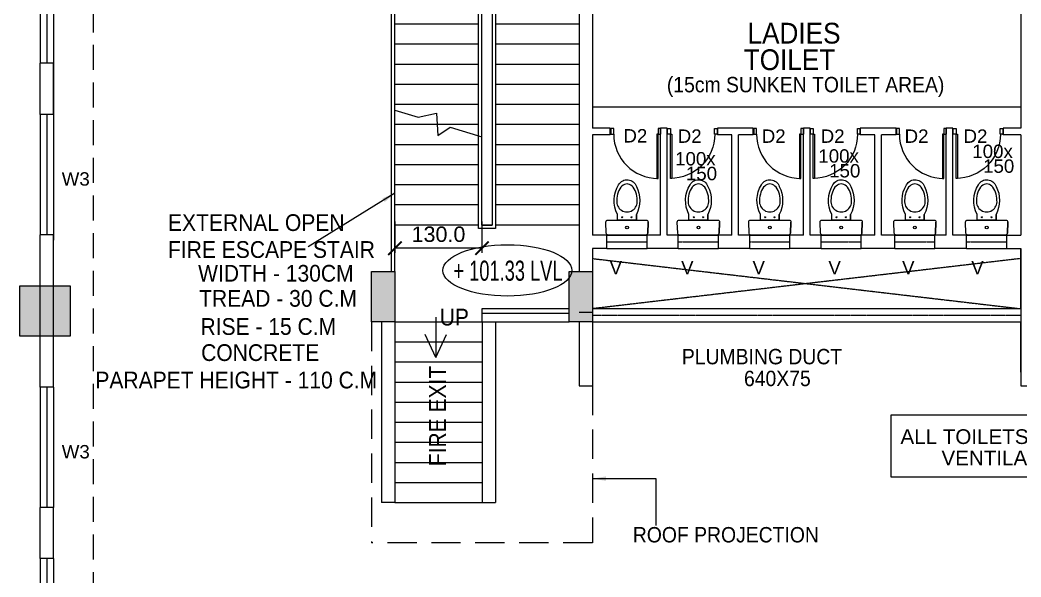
# Model space of a CAD drawing. Extents: x 53439 to 79867, y -144071 to -73305.
# Drawn here: x 61822 to 63317, y -127634 to -126802 of the extents above; entities that cross this region are included whole.
import ezdxf
from ezdxf.enums import TextEntityAlignment as Align

# ---------------------------------------------------------------- set-up
doc = ezdxf.new("R2010")
doc.units = 0
doc.header["$LTSCALE"] = 0.1
doc.header["$MEASUREMENT"] = 0
doc.header["$PDMODE"] = 35
doc.header["$PDSIZE"] = -0.8
doc.linetypes.add('HIDDEN', pattern=[0.375, 0.25, -0.125])
doc.layers.get('0').update_dxf_attribs({"linetype": 'CONTINUOUS'})
doc.layers.get('DEFPOINTS').update_dxf_attribs({"linetype": 'CONTINUOUS'})
for name, color, linetype in [('DOOR', 30, 'CONTINUOUS'), ('ESELEVATION', 7, 'CONTINUOUS'), ('HAT', 253, 'CONTINUOUS'), ('LAYER4', 130, 'CONTINUOUS'), ('STAIR', 142, 'CONTINUOUS'), ('TEXT', 7, 'CONTINUOUS'), ('TEXT-3', 130, 'CONTINUOUS'), ('THIN_HA', 253, 'CONTINUOUS'), ('WALL', 6, 'CONTINUOUS'), ('WIN', 102, 'CONTINUOUS')]:
    doc.layers.add(name, color=color, linetype=linetype)
doc.styles.add('1MM', font='arial.ttf')
doc.styles.add('DIM', font='arial.ttf', dxfattribs={"width": 0.7, "height": 1})
doc.styles.add('DUTCH', font='arial.ttf')
doc.dimstyles.new('KRI', dxfattribs={"dimtxt": 23, "dimasz": 20, "dimexe": 7, "dimexo": 0, "dimgap": 9, "dimtad": 1, "dimdec": 1, "dimzin": 1, "dimtxsty": '1MM', "dimblk": 'ARCHTICK', "dimcen": 0.5, "dimclrd": 252, "dimclre": 252, "dimclrt": 7, "dimaunit": 1, "dimadec": 8, "dimazin": 3, "dimtfac": 1, "dimtdec": 1, "dimtmove": 0, "dimatfit": 3})

# ---------------------------------------------------------------- blocks, each defined once
blk = doc.blocks.new('_ARCHTICK')
at = {"layer": 'WALL', "color": 0, "const_width": 0.15}
blk.add_lwpolyline([(-0.5, -0.5), (0.5, 0.5)], dxfattribs=at)
blk = doc.blocks.new('*D91')
at = {"layer": 'DEFPOINTS', "color": 0, "linetype": 'CONTINUOUS', "ltscale": 0.1}
for p in [(62382.3, -127102.8, 0), (62512.3, -127102.8, 0), (62382.3, -127142.9)]:
    blk.add_point(p, dxfattribs=at)
at = {"layer": 'STAIR', "color": 252, "linetype": 'CONTINUOUS', "ltscale": 0.1}
for p, q in [((62382.3, -127102.8), (62382.3, -127149.9)), ((62512.3, -127102.8), (62512.3, -127149.9)), ((62512.3, -127142.9), (62382.3, -127142.9))]:
    blk.add_line(p, q, dxfattribs=at)
at = {"layer": 'STAIR', "color": 252, "linetype": 'CONTINUOUS', "ltscale": 0.1, "xscale": 20, "yscale": 20, "zscale": 20, "rotation": 180}
blk.add_blockref('_ARCHTICK', (62382.3, -127142.9), dxfattribs=at)
at = {"layer": 'STAIR', "color": 252, "linetype": 'CONTINUOUS', "ltscale": 0.1, "xscale": 20, "yscale": 20, "zscale": 20}
blk.add_blockref('_ARCHTICK', (62512.3, -127142.9), dxfattribs=at)
at = {"layer": 'STAIR', "color": 7, "linetype": 'CONTINUOUS', "ltscale": 0.1, "insert": (62447.3, -127122.1), "char_height": 23, "attachment_point": 5, "style": '1MM'}
blk.add_mtext('130.0', dxfattribs=at)
blk = doc.blocks.new('WC1')
at = {"layer": 'DOOR'}
for p, q in [((-29.3, -7.5), (-29.8, -22.7)), ((24.3, -5), (-26.8, -5))]:
    blk.add_line(p, q, dxfattribs=at)
for points in [[(26.8, -7.5), (27.3, -22.7, -0.423393), (24.7, -25.4), (-27.3, -25.4, -0.423393), (-29.8, -22.7), (-29.3, -7.5, -0.405093), (-26.8, -5), (24.3, -5, -0.405093), (26.8, -7.5, -0.407682)], [(11.5, -25.4), (11.5, -33, -0.265683), (10, -73.3, -0.649464), (-14.1, -70.9, -0.243179), (-14, -33), (-14, -25.4), (11.5, -25.4)], [(12.6, -52, 1.119632), (-15.2, -52, 17.71796)]]:
    blk.add_lwpolyline(points, format="xyb", dxfattribs=at)
blk.add_lwpolyline([(-14, -25.4), (-14, -33)], dxfattribs=at)
for centre, radius in [((-1.3, -15.2), 1.91), ((-7.6, -29.2), 0.636), ((5.1, -29.2), 0.636)]:
    blk.add_circle(centre, radius, dxfattribs=at)
blk.add_arc((-26.8, -7.5), 2.54, 90, 178.2101, dxfattribs=at)
blk.add_ellipse((-1.3, -52), major_axis=(0, -22.4), ratio=0.622298, start_param=4.712389, end_param=7.853982, dxfattribs=at)
blk = doc.blocks.new('A$C764D24B9')
at = {"layer": 'DOOR'}
for points in [[(0.056, 0.111), (0.083, 0.111), (0.083, 1), (0.056, 1)], [(0, 0), (0.056, 0), (0.056, 0.111), (0, 0.111)], [(0.944, 0), (1, 0), (1, 0.111), (0.944, 0.111)]]:
    blk.add_lwpolyline(points, close=True, dxfattribs=at)
blk.add_arc((0.056, 0.111), 0.889, 0, 90, dxfattribs=at)
blk = doc.blocks.new('HHRH')
at = {"layer": 'THIN_HA', "linetype": 'CONTINUOUS', "ltscale": 0.1}
blk.add_hatch(color=2, dxfattribs=at).paths.add_polyline_path([(-6923.03, -1177.102), (-6922.28, -1177.102), (-6922.28, -1177.852), (-6923.03, -1177.852)])
at = {"layer": 'THIN_HA', "color": 2, "linetype": 'CONTINUOUS', "ltscale": 0.1}
blk.add_lwpolyline([(-6923.03, -1177.102), (-6922.28, -1177.102), (-6922.28, -1177.852), (-6923.03, -1177.852)], close=True, dxfattribs=at)

msp = doc.modelspace()

# ---------------------------------------------------------------- hatches: boundary and pattern name
at = {"layer": 'THIN_HA', "linetype": 'CONTINUOUS', "ltscale": 0.1}
for points in [[(62347.31, -127177.78), (62382.31, -127177.78), (62382.31, -127252.78), (62347.31, -127252.78)], [(62642.31, -127177.78), (62677.31, -127177.78), (62677.31, -127252.78), (62642.31, -127252.78)]]:
    msp.add_hatch(color=2, dxfattribs=at).paths.add_polyline_path(points)

# ---------------------------------------------------------------- linework, layer by layer
at = {"layer": 'DOOR', "linetype": 'HIDDEN', "ltscale": 1500}
msp.add_line((61932.31, -128226.62), (61932.31, -125948.28), dxfattribs=at)
at = {"layer": 'DOOR', "linetype": 'CONTINUOUS', "ltscale": 0.1}
for p, q in [((62377.31, -127177.78), (62377.31, -126558.28)), ((62382.31, -127177.78), (62382.31, -126558.28)), ((62507.31, -127113.28), (62507.22, -126713.28)), ((62532.27, -126713.28), (62532.27, -127113.28)), ((62512.31, -127108.28), (62512.22, -126718.28)), ((62532.27, -127113.28), (62507.31, -127113.28)), ((62512.31, -127108.28), (62527.31, -127108.28)), ((62512.37, -127108.28, 0), (62527.37, -127108.28, 0)), ((62512.37, -127232.78), (62642.31, -127232.78)), ((62512.37, -127239.78), (62512.37, -127232.78)), ((62512.37, -127239.78), (62642.31, -127239.78))]:
    msp.add_line(p, q, dxfattribs=at)
for points in [[(62512.27, -126718.28), (62527.27, -126718.28), (62527.27, -127108.28)], [(62527.27, -127108.28), (62512.31, -127108.28)], [(62527.27, -127108.28), (62512.31, -127108.28)]]:
    msp.add_lwpolyline(points, dxfattribs=at)
at = {"layer": 'HAT', "color": 5, "linetype": 'CONTINUOUS', "ltscale": 0.1}
for p, q in [((62362.31, -127252.78), (62362.31, -127522.78)), ((62382.31, -127252.78), (62512.37, -127252.78)), ((62382.31, -127252.78), (62382.31, -127522.78)), ((62512.37, -127252.78, 0), (62512.37, -127522.78, 0)), ((62532.37, -127252.78, 0), (62532.37, -127522.78, 0)), ((62382.31, -127282.78), (62512.37, -127282.78)), ((62382.31, -127312.78), (62512.37, -127312.78)), ((62382.31, -127342.78), (62512.37, -127342.78)), ((62382.31, -127372.78), (62512.37, -127372.78)), ((62382.31, -127402.78), (62512.37, -127402.78)), ((62382.31, -127432.78), (62512.37, -127432.78)), ((62382.31, -127462.78), (62512.37, -127462.78)), ((62382.31, -127492.78), (62512.37, -127492.78)), ((62382.31, -127522.78), (62362.31, -127522.78)), ((62382.31, -127522.78), (62512.37, -127522.78)), ((62512.37, -127522.78), (62532.37, -127522.78, 0))]:
    msp.add_line(p, q, dxfattribs=at)
at = {"layer": 'HAT', "linetype": 'CONTINUOUS', "ltscale": 0.1}
msp.add_ellipse((62550.29, -127176.04, -10.81), major_axis=(96.26, 0), ratio=0.3987736, dxfattribs=at)
at = {"layer": 'LAYER4', "color": 1, "linetype": 'HIDDEN', "ltscale": 35}
for p, q in [((62677.31, -127158.28), (63317.31, -127233.28)), ((63317.31, -127158.28), (62677.31, -127233.28)), ((62677.31, -127158.28), (63317.31, -127233.28)), ((63317.31, -127158.28), (62677.31, -127233.28))]:
    msp.add_line(p, q, dxfattribs=at)
at = {"layer": 'LAYER4', "color": 1, "linetype": 'HIDDEN', "ltscale": 1750}
for p, q in [((62347.31, -127252.78), (62347.31, -127582.78)), ((62677.31, -127348.28), (62677.31, -127582.78)), ((62677.31, -127582.78), (62347.31, -127582.78, 0))]:
    msp.add_line(p, q, dxfattribs=at)
at = {"layer": 'LAYER4', "linetype": 'CONTINUOUS', "ltscale": 0.1}
msp.add_lwpolyline([(63123.48, -127391.7), (63700.2, -127391.7), (63700.2, -127485.04), (63123.48, -127485.04)], close=True, dxfattribs=at)
at = {"layer": 'STAIR', "linetype": 'CONTINUOUS', "ltscale": 0.1}
for p, q in [((62382.31, -126936.58), (62417.03, -126947.27)), ((62417.03, -126947.27), (62444.43, -126941.08)), ((62444.43, -126941.08), (62446.43, -126974.58)), ((62446.43, -126974.58), (62464.78, -126961.96)), ((62464.78, -126961.96), (62512.28, -126976.58))]:
    msp.add_line(p, q, dxfattribs=at)
for points in [[(62507.24, -126808.28), (62382.31, -126808.28)], [(62507.24, -126808.28), (62382.37, -126808.28)], [(62527.27, -126808.28), (62527.27, -126808.28)], [(62657.31, -126808.28), (62532.27, -126808.28)], [(62657.27, -126808.28), (62532.27, -126808.28)], [(62507.25, -126838.28), (62382.31, -126838.28)], [(62507.25, -126838.28), (62382.37, -126838.28)], [(62527.27, -126838.28), (62527.27, -126838.28)], [(62657.31, -126838.28), (62532.27, -126838.28)], [(62657.27, -126838.28), (62532.27, -126838.28)], [(62507.25, -126868.28), (62382.31, -126868.28)], [(62507.25, -126868.28), (62382.37, -126868.28)], [(62527.27, -126868.28), (62527.27, -126868.28)], [(62657.31, -126868.28), (62532.27, -126868.28)], [(62657.27, -126868.28), (62532.27, -126868.28)], [(62507.26, -126898.28), (62382.31, -126898.28)], [(62507.26, -126898.28), (62382.37, -126898.28)], [(62527.27, -126898.28), (62527.27, -126898.28)], [(62657.31, -126898.28), (62532.27, -126898.28)], [(62657.27, -126898.28), (62532.27, -126898.28)], [(62507.27, -126928.28), (62382.31, -126928.28)], [(62507.27, -126928.28), (62382.37, -126928.28)], [(62527.27, -126928.28), (62527.27, -126928.28)], [(62657.31, -126928.28), (62532.27, -126928.28)], [(62657.27, -126928.28), (62532.27, -126928.28)], [(62507.28, -126958.28), (62382.31, -126958.28)], [(62507.28, -126958.28), (62382.37, -126958.28)], [(62527.27, -126958.28), (62527.27, -126958.28)], [(62657.31, -126958.28), (62532.27, -126958.28)], [(62657.27, -126958.28), (62532.27, -126958.28)], [(62507.28, -126988.28), (62382.31, -126988.28)], [(62507.28, -126988.28), (62382.37, -126988.28)], [(62512.31, -126988.28), (62512.28, -126988.28)], [(62512.37, -126988.28), (62512.28, -126988.28)], [(62527.27, -126988.28), (62527.27, -126988.28)], [(62657.31, -126988.28), (62532.27, -126988.28)], [(62657.27, -126988.28), (62532.27, -126988.28)], [(62507.29, -127018.28), (62382.31, -127018.28)], [(62507.29, -127018.28), (62382.37, -127018.28)], [(62512.31, -127018.28), (62512.29, -127018.28)], [(62512.37, -127018.28), (62512.29, -127018.28)], [(62527.27, -127018.28), (62527.27, -127018.28)], [(62657.31, -127018.28), (62532.27, -127018.28)], [(62657.27, -127018.28), (62532.27, -127018.28)], [(62507.3, -127048.28), (62382.31, -127048.28)], [(62507.3, -127048.28), (62382.37, -127048.28)], [(62512.31, -127048.28), (62512.3, -127048.28)], [(62512.37, -127048.28), (62512.3, -127048.28)], [(62527.27, -127048.28), (62527.27, -127048.28)], [(62657.31, -127048.28), (62532.27, -127048.28)], [(62657.27, -127048.28), (62532.27, -127048.28)], [(62507.31, -127078.28), (62382.31, -127078.28)], [(62507.31, -127078.28), (62382.37, -127078.28)], [(62512.31, -127078.28), (62512.31, -127078.28)], [(62512.37, -127078.28), (62512.31, -127078.28)], [(62657.31, -127078.28), (62532.27, -127078.28)], [(62507.31, -127108.28), (62382.31, -127108.28)], [(62507.31, -127108.28), (62382.37, -127108.28)], [(62657.31, -127108.28), (62532.27, -127108.28)], [(62657.37, -127108.28), (62532.27, -127108.28)]]:
    msp.add_lwpolyline(points, dxfattribs=at)
at = {"layer": 'THIN_HA', "color": 2, "linetype": 'CONTINUOUS', "ltscale": 0.1, "elevation": 0}
for points in [[(62347.31, -127177.78), (62382.31, -127177.78), (62382.31, -127252.78), (62347.31, -127252.78)], [(62642.31, -127177.78), (62677.31, -127177.78), (62677.31, -127252.78), (62642.31, -127252.78)]]:
    msp.add_lwpolyline(points, close=True, dxfattribs=at)
at = {"layer": 'WALL', "linetype": 'CONTINUOUS', "ltscale": 0.1}
for p, q in [((62657.31, -126483.28), (62657.31, -127178.28)), ((62677.31, -126738.28), (62677.31, -126888.28)), ((63317.31, -126738.28), (63317.31, -126963.28)), ((61852.31, -126942.87), (61852.31, -126866.62)), ((61852.31, -126942.87, 0), (61852.31, -126866.62, 0)), ((61852.31, -126942.87, 0), (61852.31, -126866.62, 0)), ((61872.31, -126866.62, 0), (61852.31, -126866.62, 0)), ((61872.31, -126942.87), (61872.31, -126866.62)), ((61872.31, -126866.62), (61872.31, -126942.87)), ((61872.31, -126866.62), (61872.31, -126942.87)), ((61872.31, -126942.87), (61872.31, -126866.62)), ((61872.31, -126942.87, 0), (61872.31, -126866.62, 0)), ((61872.31, -126942.87, 0), (61872.31, -126866.62, 0)), ((62677.31, -126883.28), (62677.31, -126963.28)), ((62677.31, -126883.28), (62677.31, -126963.28)), ((62677.31, -126883.28), (62677.31, -126963.28)), ((61872.31, -126942.87, 0), (61852.31, -126942.87, 0)), ((62703.98, -126963.28), (62677.31, -126963.28)), ((62788.98, -126963.28), (62778.98, -126963.28)), ((62917.31, -126963.28), (62863.98, -126963.28)), ((63002.31, -126963.28), (62992.31, -126963.28)), ((63130.65, -126963.28), (63077.31, -126963.28)), ((63130.65, -126963.28), (63107.31, -126963.28)), ((63215.65, -126963.28), (63205.65, -126963.28)), ((63317.31, -126963.28), (63290.65, -126963.28)), ((63317.31, -126963.28), (63290.65, -126963.28)), ((62677.31, -126973.28), (62677.31, -127123.28)), ((62677.31, -126973.28), (62677.31, -127123.28)), ((62677.31, -126973.28), (62677.31, -127123.28)), ((62703.98, -126973.28), (62677.31, -126973.28)), ((62677.31, -126973.28), (62677.31, -127123.28)), ((62703.98, -126973.28), (62677.31, -126973.28)), ((62885.65, -126973.28), (62863.98, -126973.28)), ((62885.65, -126973.28), (62863.98, -126973.28)), ((62917.31, -126973.28), (62895.65, -126973.28)), ((62917.31, -126973.28), (62895.65, -126973.28)), ((63098.98, -126973.28), (63077.31, -126973.28)), ((63098.98, -126973.28), (63077.31, -126973.28)), ((63130.65, -126973.28), (63108.98, -126973.28)), ((63317.31, -126973.28), (63290.65, -126973.28)), ((63317.31, -126973.28), (63317.31, -127063.28)), ((63317.31, -126973.28), (63317.31, -127123.28)), ((61852.31, -127350.37, 0), (61852.31, -127122.87, 0)), ((61872.31, -127122.87, 0), (61852.31, -127122.87, 0)), ((61872.31, -127350.37), (61872.31, -127122.87)), ((61872.31, -127122.87), (61872.31, -127130.78)), ((61872.31, -127122.87), (61872.31, -127130.78)), ((61872.31, -127178.28, 0), (61872.31, -127122.87, 0)), ((61872.31, -127350.37, 0), (61872.31, -127122.87, 0)), ((62698.75, -127123.28), (62677.31, -127123.28)), ((62698.75, -127123.28), (62677.31, -127123.28)), ((62698.75, -127143.28), (62698.75, -127123.28)), ((62778.98, -127123.28), (62758.75, -127123.28)), ((62778.98, -127123.28), (62758.75, -127123.28)), ((62758.75, -127143.28), (62758.75, -127123.28)), ((62805.52, -127123.28), (62788.98, -127123.28)), ((62805.52, -127123.28), (62788.98, -127123.28)), ((62805.52, -127143.28), (62805.52, -127123.28)), ((62885.65, -127123.28), (62865.52, -127123.28)), ((62885.65, -127123.28), (62865.52, -127123.28)), ((62865.52, -127143.28), (62865.52, -127123.28)), ((62912.18, -127123.28), (62895.65, -127123.28)), ((62912.18, -127123.28), (62895.65, -127123.28)), ((62912.18, -127143.28), (62912.18, -127123.28)), ((62992.31, -127123.28), (62972.18, -127123.28)), ((62992.31, -127123.28), (62972.18, -127123.28)), ((62972.18, -127143.28), (62972.18, -127123.28)), ((63018.85, -127123.28), (63002.31, -127123.28)), ((63018.85, -127123.28), (63002.31, -127123.28)), ((63018.85, -127143.28), (63018.85, -127123.28)), ((63098.98, -127123.28), (63078.85, -127123.28)), ((63098.98, -127123.28), (63078.85, -127123.28)), ((63078.85, -127143.28), (63078.85, -127123.28)), ((63128.85, -127123.28), (63108.98, -127123.28)), ((63128.85, -127123.28), (63108.98, -127123.28)), ((63128.85, -127143.28), (63128.85, -127123.28)), ((63205.65, -127123.28), (63188.85, -127123.28)), ((63205.65, -127123.28), (63188.85, -127123.28)), ((63188.85, -127143.28), (63188.85, -127123.28)), ((63236.07, -127123.28), (63215.65, -127123.28)), ((63236.07, -127123.28), (63215.65, -127123.28)), ((63236.07, -127143.28), (63236.07, -127123.28)), ((63296.07, -127143.28), (63296.07, -127123.28)), ((63296.07, -127123.28), (63317.31, -127123.28)), ((62698.75, -127143.28), (62677.31, -127143.28)), ((62698.75, -127143.28), (62677.31, -127143.28)), ((62698.75, -127143.28), (62677.31, -127143.28)), ((62677.31, -127143.28), (62677.31, -127233.28)), ((62698.75, -127143.28), (62677.31, -127143.28)), ((62677.31, -127143.28), (62677.31, -127233.28)), ((62698.75, -127143.28), (62695.97, -127143.28)), ((62805.52, -127143.28), (62758.75, -127143.28)), ((62805.52, -127143.28), (62758.75, -127143.28)), ((62805.52, -127143.28), (62758.75, -127143.28)), ((62805.52, -127143.28), (62758.75, -127143.28)), ((62805.52, -127143.28), (62802.74, -127143.28)), ((62912.18, -127143.28), (62865.52, -127143.28)), ((62912.18, -127143.28), (62865.52, -127143.28)), ((62912.18, -127143.28), (62865.52, -127143.28)), ((62912.18, -127143.28), (62865.52, -127143.28)), ((62912.18, -127143.28), (62909.4, -127143.28)), ((63018.85, -127143.28), (62972.18, -127143.28)), ((63018.85, -127143.28), (62972.18, -127143.28)), ((63018.85, -127143.28), (62972.18, -127143.28)), ((63018.85, -127143.28), (62972.18, -127143.28)), ((63018.85, -127143.28), (63016.07, -127143.28)), ((63128.85, -127143.28), (63078.85, -127143.28)), ((63128.85, -127143.28), (63078.85, -127143.28)), ((63128.85, -127143.28), (63078.85, -127143.28)), ((63128.85, -127143.28), (63078.85, -127143.28)), ((63128.85, -127143.28), (63126.07, -127143.28)), ((63236.07, -127143.28), (63188.85, -127143.28)), ((63236.07, -127143.28), (63188.85, -127143.28)), ((63236.07, -127143.28), (63188.85, -127143.28)), ((63236.07, -127143.28), (63188.85, -127143.28)), ((63236.07, -127143.28), (63233.29, -127143.28)), ((63296.07, -127143.28), (63317.31, -127143.28)), ((63317.31, -127218.28, 0), (63317.31, -127143.28, 0)), ((63317.31, -127143.28, 0), (63317.31, -127218.28, 0)), ((63317.31, -127143.28, 0), (63317.31, -127218.28, 0)), ((63317.31, -127143.28, 0), (63317.31, -127218.28, 0)), ((63317.31, -127233.28), (63317.31, -127143.28)), ((63317.31, -127143.28), (63317.31, -127233.28)), ((63317.31, -127143.28), (63317.31, -127233.28)), ((63317.31, -127143.28), (63317.31, -127233.28)), ((63317.31, -127218.28, 0), (63317.31, -127143.28, 0)), ((63317.31, -127143.28, 0), (63317.31, -127218.28, 0)), ((63317.31, -127143.28, 0), (63317.31, -127218.28, 0)), ((63317.31, -127143.28, 0), (63317.31, -127218.28, 0)), ((63317.31, -127233.28), (63317.31, -127143.28)), ((63317.31, -127143.28), (63317.31, -127233.28)), ((63317.31, -127143.28), (63317.31, -127233.28)), ((63317.31, -127143.28), (63317.31, -127253.28)), ((62657.31, -127238.28, 0), (62677.31, -127238.28, 0)), ((62677.31, -127233.28), (62677.31, -127348.28)), ((61852.31, -127350.37), (61852.31, -127246.62)), ((62443.43, -127245.93), (62443.43, -127306.08)), ((62657.31, -127253.28), (62657.31, -127348.28)), ((62677.31, -127252.78, 0), (62677.31, -127348.28, 0)), ((62677.31, -127252.78), (62677.31, -127348.28)), ((62677.31, -127252.78), (62677.31, -127348.28)), ((62677.31, -127252.78, 0), (62677.31, -127348.28, 0)), ((62677.31, -127252.78), (62677.31, -127348.28)), ((62677.31, -127253.28, 0), (62677.31, -127348.28, 0)), ((62677.31, -127253.28), (62677.31, -127348.28)), ((62677.31, -127253.28), (62677.31, -127348.28)), ((62677.31, -127253.28, 0), (62677.31, -127348.28, 0)), ((62677.31, -127253.28), (62677.31, -127348.28)), ((62677.31, -127253.28), (62677.31, -127348.28)), ((63317.31, -127328.28, 0), (63317.31, -127253.28, 0)), ((63317.31, -127253.28, 0), (63317.31, -127328.28, 0)), ((63317.31, -127253.28, 0), (63317.31, -127328.28, 0)), ((63317.31, -127253.28, 0), (63317.31, -127328.28, 0)), ((63317.31, -127253.28, 0), (63317.31, -127328.28, 0)), ((63317.31, -127328.28), (63317.31, -127253.28)), ((63317.31, -127253.28), (63317.31, -127328.28)), ((63317.31, -127253.28), (63317.31, -127328.28)), ((63317.31, -127253.28), (63317.31, -127328.28)), ((63317.31, -127253.28), (63317.31, -127328.28)), ((63317.31, -127328.28, 0), (63317.31, -127253.28, 0)), ((63317.31, -127253.28, 0), (63317.31, -127328.28, 0)), ((63317.31, -127253.28, 0), (63317.31, -127328.28, 0)), ((63317.31, -127253.28, 0), (63317.31, -127328.28, 0)), ((63317.31, -127253.28, 0), (63317.31, -127328.28, 0)), ((63317.31, -127328.28), (63317.31, -127253.28)), ((63317.31, -127253.28), (63317.31, -127328.28)), ((63317.31, -127253.28), (63317.31, -127328.28)), ((63317.31, -127253.28), (63317.31, -127328.28)), ((63317.31, -127253.28), (63317.31, -127348.28)), ((62443.43, -127306.08), (62427.43, -127271.98)), ((62443.43, -127306.08), (62459.43, -127271.98)), ((61872.31, -127350.37, 0), (61852.31, -127350.37, 0)), ((62657.31, -127348.28), (62677.31, -127348.28)), ((63317.31, -127348.28), (63337.31, -127348.28)), ((61852.31, -127606.62), (61852.31, -127530.37)), ((61852.31, -127606.62, 0), (61852.31, -127530.37, 0)), ((61872.31, -127530.37, 0), (61852.31, -127530.37, 0)), ((61872.31, -127606.62), (61872.31, -127530.37)), ((61872.31, -127606.62, 0), (61872.31, -127530.37, 0)), ((61872.31, -127574.59, 0), (61872.31, -127530.37, 0)), ((61872.31, -127574.59, 0), (61872.31, -127530.37, 0)), ((61872.31, -127574.59, 0), (61872.31, -127530.37, 0)), ((61872.31, -127606.62, 0), (61852.31, -127606.62, 0))]:
    msp.add_line(p, q, dxfattribs=at)
for points in [[(61872.31, -126866.62), (61852.31, -126866.62)], [(61872.31, -126942.87), (61852.31, -126942.87)], [(62703.98, -126973.28), (62703.98, -126963.28)], [(62778.98, -127123.28), (62778.98, -126963.28)], [(62788.98, -127123.28), (62788.98, -126963.28)], [(62863.98, -126973.28), (62863.98, -126963.28)], [(62917.31, -126973.28), (62917.31, -126963.28)], [(62992.31, -127123.28), (62992.31, -126963.28)], [(63002.31, -127123.28), (63002.31, -126963.28)], [(63077.31, -126973.28), (63077.31, -126963.28)], [(63130.65, -126973.28), (63130.65, -126963.28)], [(63205.65, -127123.28), (63205.65, -126963.28)], [(63215.65, -127123.28), (63215.65, -126963.28)], [(63290.65, -126973.28), (63290.65, -126963.28)], [(62885.65, -127123.28), (62885.65, -126973.28)], [(62895.65, -127123.28), (62895.65, -126973.28)], [(63098.98, -127123.28), (63098.98, -126973.28)], [(63108.98, -127123.28), (63108.98, -126973.28)], [(61872.31, -127122.87), (61852.31, -127122.87)], [(61872.31, -127350.37), (61852.31, -127350.37)], [(61872.31, -127530.37), (61852.31, -127530.37)], [(61872.31, -127606.62), (61852.31, -127606.62)]]:
    msp.add_lwpolyline(points, dxfattribs=at)
at = {"layer": 'WIN'}
for p, q in [((61852.31, -126686.62, 0), (61852.31, -126866.62, 0)), ((61862.31, -126686.62, 0), (61862.31, -126866.62, 0)), ((61872.31, -126686.62, 0), (61872.31, -126866.62, 0)), ((61852.31, -126942.87, 0), (61852.31, -127122.87, 0)), ((61862.31, -126942.87, 0), (61862.31, -127122.87, 0)), ((61872.31, -126942.87, 0), (61872.31, -127122.87, 0)), ((62512.37, -127252.78), (62512.37, -127239.78)), ((62512.37, -127252.78), (62642.31, -127252.78)), ((61852.31, -127350.37, 0), (61852.31, -127530.37, 0)), ((61862.31, -127350.37, 0), (61862.31, -127530.37, 0)), ((61872.31, -127350.37, 0), (61872.31, -127530.37, 0)), ((61852.31, -127606.62, 0), (61852.31, -127786.62, 0)), ((61862.31, -127606.62, 0), (61862.31, -127786.62, 0)), ((61872.31, -127606.62, 0), (61872.31, -127786.62, 0))]:
    msp.add_line(p, q, dxfattribs=at)
at = {"layer": 'WIN', "color": 4, "linetype": 'CONTINUOUS', "ltscale": 0.1}
msp.add_line((62677.31, -126931.52), (63317.31, -126931.52), dxfattribs=at)
at = {"layer": 'WIN', "color": 5}
for p, q in [((63317.31, -127233.28, 0), (62677.31, -127233.28, 0)), ((63317.31, -127233.28, 0), (62677.31, -127233.28, 0)), ((63317.31, -127233.28), (62677.31, -127233.28)), ((63317.31, -127233.28), (62677.31, -127233.28)), ((63317.31, -127233.28, 0), (62677.31, -127233.28, 0)), ((63317.31, -127233.28, 0), (62677.31, -127233.28, 0)), ((63317.31, -127233.28), (62677.31, -127233.28)), ((63317.31, -127233.28), (62677.31, -127233.28)), ((63317.31, -127233.28, 0), (62692.79, -127233.28, 0)), ((63317.31, -127233.28, 0), (62692.79, -127233.28, 0)), ((63317.31, -127233.28, 0), (62692.79, -127233.28, 0)), ((63317.31, -127233.28, 0), (62692.79, -127233.28, 0)), ((63317.31, -127233.28, 0), (62692.79, -127233.28, 0)), ((63317.31, -127233.28, 0), (62692.79, -127233.28, 0)), ((63317.31, -127233.28), (62692.79, -127233.28)), ((63317.31, -127233.28), (62692.79, -127233.28)), ((63317.31, -127233.28), (62692.79, -127233.28)), ((63317.31, -127233.28), (62692.79, -127233.28)), ((63317.31, -127233.28), (62692.79, -127233.28)), ((63317.31, -127233.28), (62692.79, -127233.28)), ((63317.31, -127233.28, 0), (62692.79, -127233.28, 0)), ((63317.31, -127233.28, 0), (62692.79, -127233.28, 0)), ((63317.31, -127233.28, 0), (62692.79, -127233.28, 0)), ((63317.31, -127233.28, 0), (62692.79, -127233.28, 0)), ((63317.31, -127233.28, 0), (62692.79, -127233.28, 0)), ((63317.31, -127233.28, 0), (62692.79, -127233.28, 0)), ((63317.31, -127233.28), (62692.79, -127233.28)), ((63317.31, -127233.28), (62692.79, -127233.28)), ((63317.31, -127233.28), (62692.79, -127233.28)), ((63317.31, -127233.28), (62692.79, -127233.28)), ((63317.31, -127233.28), (62692.79, -127233.28)), ((63317.31, -127233.28), (62692.79, -127233.28)), ((63317.31, -127253.28), (62677.31, -127253.28))]:
    msp.add_line(p, q, dxfattribs=at)
at = {"layer": 'WIN', "color": 5, "linetype": 'HIDDEN'}
msp.add_line((62677.14, -127242.66), (63316.73, -127242.66), dxfattribs=at)
at = {"layer": 'WIN', "color": 5}
for points in [[(62698.75, -127123.28), (62758.75, -127123.28)], [(62805.52, -127123.28), (62865.52, -127123.28)], [(62912.18, -127123.28), (62972.18, -127123.28)], [(63018.85, -127123.28), (63078.85, -127123.28)], [(63128.85, -127123.28), (63188.85, -127123.28)], [(63236.07, -127123.28), (63296.07, -127123.28)], [(62698.75, -127143.28), (62758.75, -127143.28)], [(62805.52, -127143.28), (62865.52, -127143.28)], [(62912.18, -127143.28), (62972.18, -127143.28)], [(63018.85, -127143.28), (63078.85, -127143.28)], [(63128.85, -127143.28), (63188.85, -127143.28)], [(63236.07, -127143.28), (63296.07, -127143.28)]]:
    msp.add_lwpolyline(points, dxfattribs=at)
at = {"layer": 'WIN', "color": 5, "linetype": 'HIDDEN'}
for points in [[(62698.75, -127133.28), (62758.75, -127133.28)], [(62805.52, -127133.28), (62865.52, -127133.28)], [(62912.18, -127133.28), (62972.18, -127133.28)], [(63018.85, -127133.28), (63078.85, -127133.28)], [(63128.85, -127133.28), (63188.85, -127133.28)], [(63236.07, -127133.28), (63296.07, -127133.28)]]:
    msp.add_lwpolyline(points, dxfattribs=at)

# ---------------------------------------------------------------- block references
at = {"layer": 'LAYER4', "linetype": 'CONTINUOUS', "ltscale": 0.1, "xscale": 1.102362204692326, "yscale": 1.102362204692326, "zscale": 1.102362204692326, "rotation": 180}
for p in [(62727.45, -127128.79), (62834.11, -127128.79), (62940.78, -127128.79), (63047.45, -127128.79), (63157.45, -127128.79), (63264.67, -127128.79)]:
    msp.add_blockref('WC1', p, dxfattribs=at)
at = {"layer": 'THIN_HA', "color": 2, "linetype": 'CONTINUOUS', "xscale": 100, "yscale": 100, "zscale": 100}
msp.add_blockref('HHRH', (754125.28, -9488.87, 0), dxfattribs=at)
at = {"layer": 'WALL', "linetype": 'CONTINUOUS', "ltscale": 0.1, "rotation": 180}
for p, xscale, yscale, zscale in [((62779.43, -126964.14), 74.5481927721994, 74.5481927721994, 74.5481927721994), ((62789.43, -126964.14), -74.5481927721994, 74.54819277214119, 74.54819277212394), ((62992.77, -126964.14), 74.5481927721994, 74.5481927721994, 74.5481927721994), ((63002.77, -126964.14), -74.5481927721994, 74.54819277214119, 74.54819277212394), ((63206.1, -126964.14), 74.5481927721994, 74.5481927721994, 74.5481927721994), ((63216.1, -126964.14), -74.5481927721994, 74.54819277214119, 74.54819277212394)]:
    msp.add_blockref('A$C764D24B9', p, dxfattribs=dict(at, xscale=xscale, yscale=yscale, zscale=zscale))

# ---------------------------------------------------------------- texts
at = {"style": 'DIM'}
for s, p in [('D2', (62723.5, -126984.94)), ('D2', (62804.63, -126985.44)), ('D2', (62930.14, -126985.44)), ('D2', (63018.15, -126985.44)), ('D2', (63143.47, -126985.44)), ('D2', (63231.48, -126985.44)), ('100x ', (62800.7, -127019.18)), ('100x ', (63014.66, -127015.04)), ('100x ', (63244.58, -127008.13)), ('150', (63260.7, -127030.21)), ('W3', (61884.6, -127049.37, 0)), ('150', (62816.82, -127041.27)), ('150', (63030.78, -127037.13)), ('V', (62702.88, -127181.83)), ('V', (62809.65, -127181.83)), ('V', (62916.31, -127181.83)), ('V', (63029.69, -127181.9)), ('V', (63139.69, -127181.9)), ('V', (63242.98, -127181.83)), ('W3', (61884.6, -127456.87, 0))]:
    msp.add_text(s, height=20, dxfattribs=at).set_placement(p)
at = {"layer": 'ESELEVATION', "linetype": 'CONTINUOUS', "ltscale": 0.1, "style": 'DUTCH', "width": 0.65}
msp.add_text('+ 101.33 LVL', height=30, dxfattribs=at).set_placement((62551.13, -127176.44, -10.81), align=Align.MIDDLE_CENTER)
at = {"layer": 'TEXT', "style": 'DUTCH', "width": 0.9}
for s, height, p in [('LADIES', 31.05, (62908.91, -126837.15)), ('TOILET', 31.05, (62903.24, -126876.79)), ('(15cm SUNKEN TOILET AREA)', 23, (62788.39, -126909.97, 0)), ('UP', 25, (62449.11, -127258.28)), ('PLUMBING DUCT', 23, (62810.81, -127316.31, 0)), ('640X75', 23, (62903.59, -127348.89, 0)), ('ROOF PROJECTION', 23, (62737.59, -127582.39, 0))]:
    msp.add_text(s, height=height, dxfattribs=at).set_placement(p)
msp.add_text('FIRE EXIT', height=25, rotation=90, dxfattribs=at).set_placement((62458.32, -127468.56))
at = {"layer": 'TEXT', "style": 'DUTCH'}
for s, p in [('ALL TOILETS ARE ARTIFICIALY LIT &', (63137.29, -127435.33)), ('VENTILATED', (63198.56, -127467.18))]:
    msp.add_text(s, height=22, dxfattribs=at).set_placement(p)
at = {"layer": 'TEXT-3', "color": 1, "style": 'DUTCH', "width": 0.9}
for s, p in [('EXTERNAL OPEN', (62043.31, -127117.1, 0)), ('FIRE ESCAPE STAIR', (62043.31, -127157.32, 0)), ('WIDTH - 130CM', (62088.31, -127192.81, 0)), ('TREAD - 30 C.M', (62089.81, -127230.31, 0)), ('RISE - 15 C.M', (62091.85, -127272.31)), ('CONCRETE', (62092.81, -127311.31, 0)), ('PARAPET HEIGHT - 110 C.M', (61934.84, -127352.28))]:
    msp.add_text(s, height=25, dxfattribs=at).set_placement(p)

# ---------------------------------------------------------------- dimensions: what is measured, and where the dimension line sits
at = {"layer": 'STAIR', "linetype": 'CONTINUOUS', "ltscale": 0.1}
dim = msp.add_linear_dim(base=(62382.31, -127142.86, 0), p1=(62512.31, -127102.84), p2=(62382.31, -127102.84), dimstyle='KRI', dxfattribs=at)
dim.commit()
dim.dimension.update_dxf_attribs({"geometry": '*D91', "text_midpoint": (62447.31, -127122.11, 0)})

# ---------------------------------------------------------------- leaders
at = {"layer": 'HAT', "color": 5, "linetype": 'CONTINUOUS', "ltscale": 0.1}
msp.add_leader([(62677.31, -127487.08), (62771.93, -127487.08), (62771.93, -127557.08)], dimstyle='KRI', override={"dimgap": 9, "dimtad": 0, "dimfxl": 0}, dxfattribs=at)
at = {"layer": 'WALL', "linetype": 'CONTINUOUS', "ltscale": 0.1}
msp.add_leader([(62382.31, -127060.58), (62252.79, -127140.72)], dimstyle='KRI', override={"dimgap": 9, "dimtad": 0}, dxfattribs=at)

doc.saveas('drawing.dxf')
